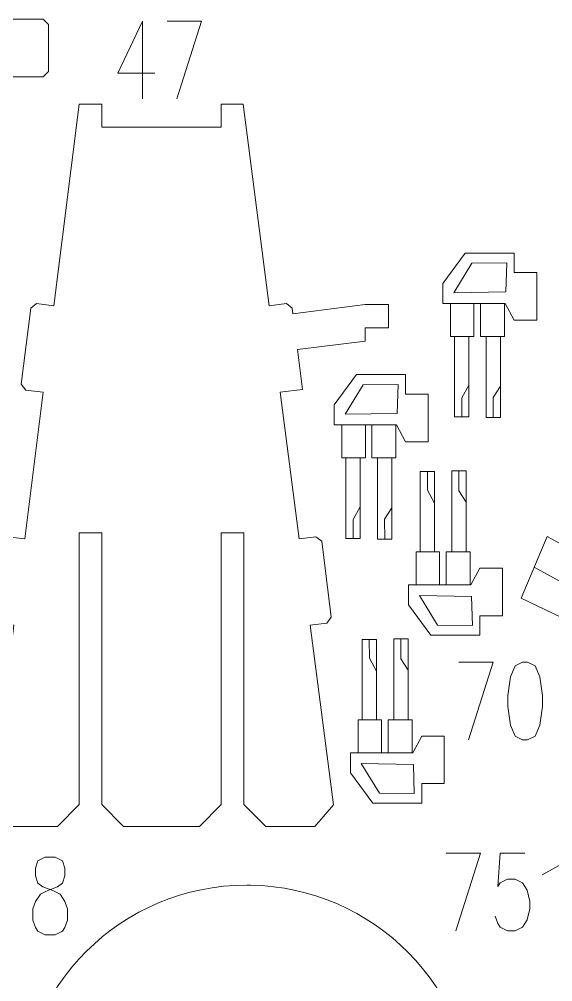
# Model space of a CAD drawing. Header units: inches. Extents: x -6.9 to 6.9, y -5.3 to 5.3.
# Drawn here: x -2.12 to 0.95, y -0.31 to 5.21 of the extents above; entities that cross this region are included whole.
import ezdxf

# ---------------------------------------------------------------- set-up
doc = ezdxf.new("R2010")
doc.units = ezdxf.units.IN
doc.header["$MEASUREMENT"] = 0
doc.layers.add('Layer 1', color=7, linetype='Continuous')

msp = doc.modelspace()

# ---------------------------------------------------------------- linework, layer by layer
at = {"layer": 'Layer 1', "lineweight": 9}
for points, knots in [([(-2.6849, 5.2118), (-2.6849, 5.2118), (-1.98, 5.2118), (-1.98, 5.2118), (-1.98, 5.2118), (-1.98, 5.2118), (-1.95, 5.1818), (-1.95, 5.1818), (-1.95, 5.1818), (-1.95, 5.1818), (-1.95, 4.9118), (-1.95, 4.9118), (-1.95, 4.9118), (-1.95, 4.9118), (-1.98, 4.8818), (-1.98, 4.8818), (-1.98, 4.8818), (-1.98, 4.8818), (-2.215, 4.8818), (-2.215, 4.8818), (-2.215, 4.8818), (-2.215, 4.8818), (-2.215, 4.5392), (-2.215, 4.5392), (-2.215, 4.5392), (-2.215, 4.5392), (-2.34, 4.5392), (-2.34, 4.5392), (-2.34, 4.5392), (-2.34, 4.5392), (-2.4702, 3.6373), (-2.4702, 3.6373), (-2.4702, 3.6373), (-2.4702, 3.6373), (-2.3764, 3.624), (-2.3764, 3.624), (-2.3764, 3.624), (-2.3764, 3.624), (-2.3509, 3.5901), (-2.3509, 3.5901), (-2.3509, 3.5901), (-2.3509, 3.5901), (-2.4126, 3.1544), (-2.4126, 3.1544), (-2.4126, 3.1544), (-2.4126, 3.1544), (-2.4465, 3.1289), (-2.4465, 3.1289), (-2.4465, 3.1289), (-2.4465, 3.1289), (-2.5417, 3.1424), (-2.5417, 3.1424), (-2.5417, 3.1424), (-2.5417, 3.1424), (-2.6641, 2.2948), (-2.6641, 2.2948), (-2.6641, 2.2948), (-2.6641, 2.2948), (-2.5666, 2.281), (-2.5666, 2.281), (-2.5666, 2.281), (-2.5666, 2.281), (-2.5411, 2.2471), (-2.5411, 2.2471), (-2.5411, 2.2471), (-2.5411, 2.2471), (-2.6028, 1.8114), (-2.6028, 1.8114), (-2.6028, 1.8114), (-2.6028, 1.8114), (-2.6367, 1.7859), (-2.6367, 1.7859), (-2.6367, 1.7859), (-2.6367, 1.7859), (-2.7356, 1.7999), (-2.7356, 1.7999), (-2.7356, 1.7999), (-2.7356, 1.7999), (-2.9103, 0.5898), (-2.9103, 0.5898), (-2.9103, 0.5898), (-2.9103, 0.5898), (-3.0403, 0.5898), (-3.0403, 0.5898), (-3.0403, 0.5898), (-3.0403, 0.5898), (-3.0403, 0.7196), (-3.0403, 0.7196), (-3.0403, 0.7196), (-3.0403, 0.7196), (-3.2508, 0.7196), (-3.2508, 0.7196)], [0, 0, 0, 0, 0.041667, 0.041667, 0.041667, 0.041667, 0.083333, 0.083333, 0.083333, 0.083333, 0.125, 0.125, 0.125, 0.125, 0.166667, 0.166667, 0.166667, 0.166667, 0.208333, 0.208333, 0.208333, 0.208333, 0.25, 0.25, 0.25, 0.25, 0.291667, 0.291667, 0.291667, 0.291667, 0.333333, 0.333333, 0.333333, 0.333333, 0.375, 0.375, 0.375, 0.375, 0.416667, 0.416667, 0.416667, 0.416667, 0.458333, 0.458333, 0.458333, 0.458333, 0.5, 0.5, 0.5, 0.5, 0.541667, 0.541667, 0.541667, 0.541667, 0.583333, 0.583333, 0.583333, 0.583333, 0.625, 0.625, 0.625, 0.625, 0.666667, 0.666667, 0.666667, 0.666667, 0.708333, 0.708333, 0.708333, 0.708333, 0.75, 0.75, 0.75, 0.75, 0.791667, 0.791667, 0.791667, 0.791667, 0.833333, 0.833333, 0.833333, 0.833333, 0.875, 0.875, 0.875, 0.875, 0.916667, 0.916667, 0.916667, 0.916667, 1, 1, 1, 1]), ([(-1.4336, 4.5926), (-1.4336, 4.5926), (-1.644, 4.5926), (-1.644, 4.5926), (-1.644, 4.5926), (-1.644, 4.6366), (-1.6437, 4.6804), (-1.6437, 4.7241), (-1.6437, 4.7241), (-1.6437, 4.7241), (-1.774, 4.7241), (-1.774, 4.7241), (-1.774, 4.7241), (-1.774, 4.7241), (-1.9189, 3.5669), (-1.9189, 3.5669), (-1.9189, 3.5669), (-1.9189, 3.5669), (-2.018, 3.5793), (-2.018, 3.5793), (-2.018, 3.5793), (-2.018, 3.5793), (-2.0515, 3.5532), (-2.0515, 3.5532), (-2.0515, 3.5532), (-2.0515, 3.5532), (-2.1062, 3.1166), (-2.1062, 3.1166), (-2.1062, 3.1166), (-2.1062, 3.1166), (-2.0802, 3.0831), (-2.0802, 3.0831), (-2.0802, 3.0831), (-2.0802, 3.0831), (-1.981, 3.0707), (-1.981, 3.0707), (-1.981, 3.0707), (-1.981, 3.0707), (-2.0865, 2.2281), (-2.0865, 2.2281), (-2.0865, 2.2281), (-2.0865, 2.2281), (-2.1857, 2.2405), (-2.1857, 2.2405), (-2.1857, 2.2405), (-2.1857, 2.2405), (-2.3558, 2.1083), (-2.3558, 2.1083), (-2.3558, 2.1083), (-2.3558, 2.1083), (-2.3933, 2.0442), (-2.3933, 2.0442), (-2.3933, 2.0442), (-2.3933, 2.0442), (-2.4288, 1.8074), (-2.4288, 1.8074), (-2.4288, 1.8074), (-2.4288, 1.8074), (-2.3951, 1.7628), (-2.3951, 1.7628), (-2.3951, 1.7628), (-2.3951, 1.7628), (-2.2479, 1.7444), (-2.2479, 1.7444), (-2.2479, 1.7444), (-2.2479, 1.7444), (-2.1486, 1.732), (-2.1486, 1.732), (-2.1486, 1.732), (-2.1486, 1.732), (-2.2777, 0.7012), (-2.2777, 0.7012), (-2.2777, 0.7012), (-2.2777, 0.7012), (-2.1702, 0.5774), (-2.1702, 0.5774), (-2.1702, 0.5774), (-2.1702, 0.5774), (-2.0457, 0.5774), (-2.0457, 0.5774)], [0, 0, 0, 0, 0.047619, 0.047619, 0.047619, 0.047619, 0.095238, 0.095238, 0.095238, 0.095238, 0.142857, 0.142857, 0.142857, 0.142857, 0.190476, 0.190476, 0.190476, 0.190476, 0.238095, 0.238095, 0.238095, 0.238095, 0.285714, 0.285714, 0.285714, 0.285714, 0.333333, 0.333333, 0.333333, 0.333333, 0.380952, 0.380952, 0.380952, 0.380952, 0.428571, 0.428571, 0.428571, 0.428571, 0.47619, 0.47619, 0.47619, 0.47619, 0.52381, 0.52381, 0.52381, 0.52381, 0.571429, 0.571429, 0.571429, 0.571429, 0.619048, 0.619048, 0.619048, 0.619048, 0.666667, 0.666667, 0.666667, 0.666667, 0.714286, 0.714286, 0.714286, 0.714286, 0.761905, 0.761905, 0.761905, 0.761905, 0.809524, 0.809524, 0.809524, 0.809524, 0.857143, 0.857143, 0.857143, 0.857143, 0.904762, 0.904762, 0.904762, 0.904762, 1, 1, 1, 1]), ([(-0.5495, 0.5774), (-0.5495, 0.5774), (-0.4197, 0.5774), (-0.4197, 0.5774), (-0.4197, 0.5774), (-0.4197, 0.5774), (-0.3126, 0.7012), (-0.3126, 0.7012), (-0.3126, 0.7012), (-0.3126, 0.7012), (-0.4454, 1.7325), (-0.4454, 1.7325), (-0.4454, 1.7325), (-0.4454, 1.7325), (-0.3505, 1.7444), (-0.3505, 1.7444), (-0.3505, 1.7444), (-0.3505, 1.7444), (-0.3244, 1.7779), (-0.3244, 1.7779), (-0.3244, 1.7779), (-0.3244, 1.7779), (-0.3791, 2.2145), (-0.3791, 2.2145), (-0.3791, 2.2145), (-0.3791, 2.2145), (-0.4126, 2.2405), (-0.4126, 2.2405), (-0.4126, 2.2405), (-0.4126, 2.2405), (-0.5092, 2.2284), (-0.5092, 2.2284), (-0.5092, 2.2284), (-0.5092, 2.2284), (-0.6176, 3.0707), (-0.6176, 3.0707), (-0.6176, 3.0707), (-0.6176, 3.0707), (-0.4905, 3.0866), (-0.4905, 3.0866), (-0.4905, 3.0866), (-0.4905, 3.0866), (-0.5191, 3.3154), (-0.5191, 3.3154), (-0.5191, 3.3154), (-0.5191, 3.3154), (-0.1289, 3.3643), (-0.1289, 3.3643), (-0.1289, 3.3643), (-0.1289, 3.3643), (-0.1289, 3.4397), (-0.1289, 3.4397), (-0.1289, 3.4397), (-0.1289, 3.4397), (0.004, 3.4397), (0.004, 3.4397), (0.004, 3.4397), (0.004, 3.4397), (0.004, 3.5731), (0.004, 3.5731), (0.004, 3.5731), (0.004, 3.5731), (-0.1289, 3.5731), (-0.1289, 3.5731), (-0.1289, 3.5731), (-0.1289, 3.5731), (-0.5449, 3.521), (-0.5449, 3.521), (-0.5449, 3.521), (-0.5449, 3.521), (-0.5489, 3.553), (-0.5489, 3.553), (-0.5489, 3.553), (-0.5489, 3.553), (-0.5824, 3.579), (-0.5824, 3.579), (-0.5824, 3.579), (-0.5824, 3.579), (-0.6815, 3.5666), (-0.6815, 3.5666), (-0.6815, 3.5666), (-0.6815, 3.5666), (-0.8305, 4.7241), (-0.8305, 4.7241), (-0.8305, 4.7241), (-0.8305, 4.7241), (-0.9565, 4.7241), (-0.9565, 4.7241), (-0.9565, 4.7241), (-0.9565, 4.7241), (-0.9565, 4.5926), (-0.9565, 4.5926), (-0.9565, 4.5926), (-0.9565, 4.5926), (-1.167, 4.5926), (-1.167, 4.5926)], [0, 0, 0, 0, 0.04, 0.04, 0.04, 0.04, 0.08, 0.08, 0.08, 0.08, 0.12, 0.12, 0.12, 0.12, 0.16, 0.16, 0.16, 0.16, 0.2, 0.2, 0.2, 0.2, 0.24, 0.24, 0.24, 0.24, 0.28, 0.28, 0.28, 0.28, 0.32, 0.32, 0.32, 0.32, 0.36, 0.36, 0.36, 0.36, 0.4, 0.4, 0.4, 0.4, 0.44, 0.44, 0.44, 0.44, 0.48, 0.48, 0.48, 0.48, 0.52, 0.52, 0.52, 0.52, 0.56, 0.56, 0.56, 0.56, 0.6, 0.6, 0.6, 0.6, 0.64, 0.64, 0.64, 0.64, 0.68, 0.68, 0.68, 0.68, 0.72, 0.72, 0.72, 0.72, 0.76, 0.76, 0.76, 0.76, 0.8, 0.8, 0.8, 0.8, 0.84, 0.84, 0.84, 0.84, 0.88, 0.88, 0.88, 0.88, 0.92, 0.92, 0.92, 0.92, 1, 1, 1, 1]), ([(0.775, 3.757), (0.775, 3.757), (0.7262, 3.757), (0.7262, 3.757), (0.7262, 3.757), (0.7262, 3.757), (0.7262, 3.8694), (0.7262, 3.8694), (0.7262, 3.8694), (0.7262, 3.8694), (0.4455, 3.8694), (0.4455, 3.8694), (0.4455, 3.8694), (0.4455, 3.8694), (0.3163, 3.6952), (0.3163, 3.6952), (0.3163, 3.6952), (0.3163, 3.6952), (0.3163, 3.5805), (0.3163, 3.5805), (0.3163, 3.5805), (0.3163, 3.5805), (0.3604, 3.5805), (0.3604, 3.5805), (0.3604, 3.5805), (0.3604, 3.5805), (0.3604, 3.3909), (0.3604, 3.3909), (0.3604, 3.3909), (0.3604, 3.3909), (0.3832, 3.3909), (0.3832, 3.3909), (0.3832, 3.3909), (0.3832, 3.3909), (0.3832, 2.9284), (0.3832, 2.9284), (0.3832, 2.9284), (0.3832, 2.9284), (0.4669, 2.9284), (0.4669, 2.9284), (0.4669, 2.9284), (0.4669, 2.9284), (0.4669, 3.3909), (0.4669, 3.3909), (0.4669, 3.3909), (0.4669, 3.3909), (0.4957, 3.3909), (0.4957, 3.3909), (0.4957, 3.3909), (0.4957, 3.3909), (0.4957, 3.5805), (0.4957, 3.5805), (0.4957, 3.5805), (0.4957, 3.5805), (0.5339, 3.5805), (0.5339, 3.5805), (0.5339, 3.5805), (0.5339, 3.5805), (0.5339, 3.3909), (0.5339, 3.3909), (0.5339, 3.3909), (0.5339, 3.3909), (0.5658, 3.3909), (0.5658, 3.3909), (0.5658, 3.3909), (0.5658, 3.3909), (0.5658, 2.9253), (0.5658, 2.9253), (0.5658, 2.9253), (0.5658, 2.9253), (0.6479, 2.9253), (0.6479, 2.9253), (0.6479, 2.9253), (0.6479, 2.9253), (0.6479, 3.3909), (0.6479, 3.3909), (0.6479, 3.3909), (0.6479, 3.3909), (0.6708, 3.3909), (0.6708, 3.3909), (0.6708, 3.3909), (0.6708, 3.3909), (0.6708, 3.5805), (0.6708, 3.5805), (0.6708, 3.5805), (0.6708, 3.5805), (0.6749, 3.5805), (0.6749, 3.5805), (0.6749, 3.5805), (0.6749, 3.5805), (0.7262, 3.4839), (0.7262, 3.4839), (0.7262, 3.4839), (0.7262, 3.4839), (0.7457, 3.4839), (0.7457, 3.4839)], [0, 0, 0, 0, 0.04, 0.04, 0.04, 0.04, 0.08, 0.08, 0.08, 0.08, 0.12, 0.12, 0.12, 0.12, 0.16, 0.16, 0.16, 0.16, 0.2, 0.2, 0.2, 0.2, 0.24, 0.24, 0.24, 0.24, 0.28, 0.28, 0.28, 0.28, 0.32, 0.32, 0.32, 0.32, 0.36, 0.36, 0.36, 0.36, 0.4, 0.4, 0.4, 0.4, 0.44, 0.44, 0.44, 0.44, 0.48, 0.48, 0.48, 0.48, 0.52, 0.52, 0.52, 0.52, 0.56, 0.56, 0.56, 0.56, 0.6, 0.6, 0.6, 0.6, 0.64, 0.64, 0.64, 0.64, 0.68, 0.68, 0.68, 0.68, 0.72, 0.72, 0.72, 0.72, 0.76, 0.76, 0.76, 0.76, 0.8, 0.8, 0.8, 0.8, 0.84, 0.84, 0.84, 0.84, 0.88, 0.88, 0.88, 0.88, 0.92, 0.92, 0.92, 0.92, 1, 1, 1, 1]), ([(0.7678, 3.4839), (0.7678, 3.4839), (0.8562, 3.4839), (0.8562, 3.4839), (0.8562, 3.4839), (0.8562, 3.4839), (0.8562, 3.757), (0.8562, 3.757), (0.8562, 3.757), (0.8562, 3.757), (0.7971, 3.757), (0.7971, 3.757)], [0, 0, 0, 0, 0.25, 0.25, 0.25, 0.25, 0.5, 0.5, 0.5, 0.5, 1, 1, 1, 1]), ([(0.1506, 3.0591), (0.1506, 3.0591), (0.1018, 3.0591), (0.1018, 3.0591), (0.1018, 3.0591), (0.1018, 3.0591), (0.1018, 3.1715), (0.1018, 3.1715), (0.1018, 3.1715), (0.1018, 3.1715), (-0.1789, 3.1715), (-0.1789, 3.1715), (-0.1789, 3.1715), (-0.1789, 3.1715), (-0.3081, 2.9973), (-0.3081, 2.9973), (-0.3081, 2.9973), (-0.3081, 2.9973), (-0.3081, 2.8826), (-0.3081, 2.8826), (-0.3081, 2.8826), (-0.3081, 2.8826), (-0.264, 2.8826), (-0.264, 2.8826), (-0.264, 2.8826), (-0.264, 2.8826), (-0.264, 2.693), (-0.264, 2.693), (-0.264, 2.693), (-0.264, 2.693), (-0.2412, 2.693), (-0.2412, 2.693), (-0.2412, 2.693), (-0.2412, 2.693), (-0.2412, 2.2304), (-0.2412, 2.2304), (-0.2412, 2.2304), (-0.2412, 2.2304), (-0.1575, 2.2304), (-0.1575, 2.2304), (-0.1575, 2.2304), (-0.1575, 2.2304), (-0.1575, 2.693), (-0.1575, 2.693), (-0.1575, 2.693), (-0.1575, 2.693), (-0.1287, 2.693), (-0.1287, 2.693), (-0.1287, 2.693), (-0.1287, 2.693), (-0.1287, 2.8826), (-0.1287, 2.8826), (-0.1287, 2.8826), (-0.1287, 2.8826), (-0.0905, 2.8826), (-0.0905, 2.8826), (-0.0905, 2.8826), (-0.0905, 2.8826), (-0.0905, 2.693), (-0.0905, 2.693), (-0.0905, 2.693), (-0.0905, 2.693), (-0.0586, 2.693), (-0.0586, 2.693), (-0.0586, 2.693), (-0.0586, 2.693), (-0.0586, 2.2274), (-0.0586, 2.2274), (-0.0586, 2.2274), (-0.0586, 2.2274), (0.0235, 2.2274), (0.0235, 2.2274), (0.0235, 2.2274), (0.0235, 2.2274), (0.0235, 2.693), (0.0235, 2.693), (0.0235, 2.693), (0.0235, 2.693), (0.0464, 2.693), (0.0464, 2.693), (0.0464, 2.693), (0.0464, 2.693), (0.0464, 2.8826), (0.0464, 2.8826), (0.0464, 2.8826), (0.0464, 2.8826), (0.0505, 2.8826), (0.0505, 2.8826), (0.0505, 2.8826), (0.0505, 2.8826), (0.1018, 2.7859), (0.1018, 2.7859), (0.1018, 2.7859), (0.1018, 2.7859), (0.1213, 2.7859), (0.1213, 2.7859)], [0, 0, 0, 0, 0.04, 0.04, 0.04, 0.04, 0.08, 0.08, 0.08, 0.08, 0.12, 0.12, 0.12, 0.12, 0.16, 0.16, 0.16, 0.16, 0.2, 0.2, 0.2, 0.2, 0.24, 0.24, 0.24, 0.24, 0.28, 0.28, 0.28, 0.28, 0.32, 0.32, 0.32, 0.32, 0.36, 0.36, 0.36, 0.36, 0.4, 0.4, 0.4, 0.4, 0.44, 0.44, 0.44, 0.44, 0.48, 0.48, 0.48, 0.48, 0.52, 0.52, 0.52, 0.52, 0.56, 0.56, 0.56, 0.56, 0.6, 0.6, 0.6, 0.6, 0.64, 0.64, 0.64, 0.64, 0.68, 0.68, 0.68, 0.68, 0.72, 0.72, 0.72, 0.72, 0.76, 0.76, 0.76, 0.76, 0.8, 0.8, 0.8, 0.8, 0.84, 0.84, 0.84, 0.84, 0.88, 0.88, 0.88, 0.88, 0.92, 0.92, 0.92, 0.92, 1, 1, 1, 1]), ([(0.1434, 2.7859), (0.1434, 2.7859), (0.2318, 2.7859), (0.2318, 2.7859), (0.2318, 2.7859), (0.2318, 2.7859), (0.2318, 3.0591), (0.2318, 3.0591), (0.2318, 3.0591), (0.2318, 3.0591), (0.1727, 3.0591), (0.1727, 3.0591)], [0, 0, 0, 0, 0.25, 0.25, 0.25, 0.25, 0.5, 0.5, 0.5, 0.5, 1, 1, 1, 1]), ([(0.5777, 1.7873), (0.5777, 1.7873), (0.5289, 1.7873), (0.5289, 1.7873), (0.5289, 1.7873), (0.5289, 1.7873), (0.5289, 1.6749), (0.5289, 1.6749), (0.5289, 1.6749), (0.5289, 1.6749), (0.2482, 1.6749), (0.2482, 1.6749), (0.2482, 1.6749), (0.2482, 1.6749), (0.1191, 1.8491), (0.1191, 1.8491), (0.1191, 1.8491), (0.1191, 1.8491), (0.1191, 1.9638), (0.1191, 1.9638), (0.1191, 1.9638), (0.1191, 1.9638), (0.1632, 1.9638), (0.1632, 1.9638), (0.1632, 1.9638), (0.1632, 1.9638), (0.1632, 2.1534), (0.1632, 2.1534), (0.1632, 2.1534), (0.1632, 2.1534), (0.186, 2.1534), (0.186, 2.1534), (0.186, 2.1534), (0.186, 2.1534), (0.186, 2.6159), (0.186, 2.6159), (0.186, 2.6159), (0.186, 2.6159), (0.2696, 2.6159), (0.2696, 2.6159), (0.2696, 2.6159), (0.2696, 2.6159), (0.2696, 2.1534), (0.2696, 2.1534), (0.2696, 2.1534), (0.2696, 2.1534), (0.2984, 2.1534), (0.2984, 2.1534), (0.2984, 2.1534), (0.2984, 2.1534), (0.2984, 1.9638), (0.2984, 1.9638), (0.2984, 1.9638), (0.2984, 1.9638), (0.3366, 1.9638), (0.3366, 1.9638), (0.3366, 1.9638), (0.3366, 1.9638), (0.3366, 2.1534), (0.3366, 2.1534), (0.3366, 2.1534), (0.3366, 2.1534), (0.3686, 2.1534), (0.3686, 2.1534), (0.3686, 2.1534), (0.3686, 2.1534), (0.3686, 2.619), (0.3686, 2.619), (0.3686, 2.619), (0.3686, 2.619), (0.4507, 2.619), (0.4507, 2.619), (0.4507, 2.619), (0.4507, 2.619), (0.4507, 2.1534), (0.4507, 2.1534), (0.4507, 2.1534), (0.4507, 2.1534), (0.4735, 2.1534), (0.4735, 2.1534), (0.4735, 2.1534), (0.4735, 2.1534), (0.4735, 1.9638), (0.4735, 1.9638), (0.4735, 1.9638), (0.4735, 1.9638), (0.4777, 1.9638), (0.4777, 1.9638), (0.4777, 1.9638), (0.4777, 1.9638), (0.5289, 2.0605), (0.5289, 2.0605), (0.5289, 2.0605), (0.5289, 2.0605), (0.5484, 2.0605), (0.5484, 2.0605)], [0, 0, 0, 0, 0.04, 0.04, 0.04, 0.04, 0.08, 0.08, 0.08, 0.08, 0.12, 0.12, 0.12, 0.12, 0.16, 0.16, 0.16, 0.16, 0.2, 0.2, 0.2, 0.2, 0.24, 0.24, 0.24, 0.24, 0.28, 0.28, 0.28, 0.28, 0.32, 0.32, 0.32, 0.32, 0.36, 0.36, 0.36, 0.36, 0.4, 0.4, 0.4, 0.4, 0.44, 0.44, 0.44, 0.44, 0.48, 0.48, 0.48, 0.48, 0.52, 0.52, 0.52, 0.52, 0.56, 0.56, 0.56, 0.56, 0.6, 0.6, 0.6, 0.6, 0.64, 0.64, 0.64, 0.64, 0.68, 0.68, 0.68, 0.68, 0.72, 0.72, 0.72, 0.72, 0.76, 0.76, 0.76, 0.76, 0.8, 0.8, 0.8, 0.8, 0.84, 0.84, 0.84, 0.84, 0.88, 0.88, 0.88, 0.88, 0.92, 0.92, 0.92, 0.92, 1, 1, 1, 1]), ([(-2.0236, 0.5774), (-2.0236, 0.5774), (-1.899, 0.5774), (-1.899, 0.5774), (-1.899, 0.5774), (-1.899, 0.5774), (-1.774, 0.7024), (-1.774, 0.7024), (-1.774, 0.7024), (-1.774, 0.7024), (-1.774, 2.2626), (-1.774, 2.2626), (-1.774, 2.2626), (-1.774, 2.2626), (-1.644, 2.2626), (-1.644, 2.2626), (-1.644, 2.2626), (-1.644, 2.2626), (-1.644, 0.7024), (-1.644, 0.7024), (-1.644, 0.7024), (-1.644, 0.7024), (-1.519, 0.5774), (-1.519, 0.5774), (-1.519, 0.5774), (-1.519, 0.5774), (-1.4336, 0.5774), (-1.4336, 0.5774)], [0, 0, 0, 0, 0.125, 0.125, 0.125, 0.125, 0.25, 0.25, 0.25, 0.25, 0.375, 0.375, 0.375, 0.375, 0.5, 0.5, 0.5, 0.5, 0.625, 0.625, 0.625, 0.625, 0.75, 0.75, 0.75, 0.75, 1, 1, 1, 1]), ([(-1.167, 0.5774), (-1.167, 0.5774), (-1.0815, 0.5774), (-1.0815, 0.5774), (-1.0815, 0.5774), (-1.0815, 0.5774), (-0.9565, 0.7024), (-0.9565, 0.7024), (-0.9565, 0.7024), (-0.9565, 0.7024), (-0.9565, 2.2626), (-0.9565, 2.2626), (-0.9565, 2.2626), (-0.9565, 2.2626), (-0.8265, 2.2626), (-0.8265, 2.2626), (-0.8265, 2.2626), (-0.8265, 2.2626), (-0.8265, 0.7024), (-0.8265, 0.7024), (-0.8265, 0.7024), (-0.8265, 0.7024), (-0.7015, 0.5774), (-0.7015, 0.5774), (-0.7015, 0.5774), (-0.7015, 0.5774), (-0.5717, 0.5774), (-0.5717, 0.5774)], [0, 0, 0, 0, 0.125, 0.125, 0.125, 0.125, 0.25, 0.25, 0.25, 0.25, 0.375, 0.375, 0.375, 0.375, 0.5, 0.5, 0.5, 0.5, 0.625, 0.625, 0.625, 0.625, 0.75, 0.75, 0.75, 0.75, 1, 1, 1, 1]), ([(1.3946, 2.0537), (1.3946, 2.0537), (1.3633, 1.9967), (1.3633, 1.9967), (1.3633, 1.9967), (1.3633, 1.9967), (0.9172, 2.2416), (0.9172, 2.2416), (0.9172, 2.2416), (0.9172, 2.2416), (0.767, 1.8884), (0.767, 1.8884), (0.767, 1.8884), (0.767, 1.8884), (1.5513, 1.5121), (1.5513, 1.5121)], [0, 0, 0, 0, 0.2, 0.2, 0.2, 0.2, 0.4, 0.4, 0.4, 0.4, 0.6, 0.6, 0.6, 0.6, 1, 1, 1, 1]), ([(0.5706, 2.0605), (0.5706, 2.0605), (0.6589, 2.0605), (0.6589, 2.0605), (0.6589, 2.0605), (0.6589, 2.0605), (0.6589, 1.7873), (0.6589, 1.7873), (0.6589, 1.7873), (0.6589, 1.7873), (0.5999, 1.7873), (0.5999, 1.7873)], [0, 0, 0, 0, 0.25, 0.25, 0.25, 0.25, 0.5, 0.5, 0.5, 0.5, 1, 1, 1, 1]), ([(0.2441, 0.8229), (0.2441, 0.8229), (0.1953, 0.8229), (0.1953, 0.8229), (0.1953, 0.8229), (0.1953, 0.8229), (0.1953, 0.7105), (0.1953, 0.7105), (0.1953, 0.7105), (0.1953, 0.7105), (-0.0854, 0.7105), (-0.0854, 0.7105), (-0.0854, 0.7105), (-0.0854, 0.7105), (-0.2146, 0.8847), (-0.2146, 0.8847), (-0.2146, 0.8847), (-0.2146, 0.8847), (-0.2146, 0.9994), (-0.2146, 0.9994), (-0.2146, 0.9994), (-0.2146, 0.9994), (-0.1704, 0.9994), (-0.1704, 0.9994), (-0.1704, 0.9994), (-0.1704, 0.9994), (-0.1704, 1.189), (-0.1704, 1.189), (-0.1704, 1.189), (-0.1704, 1.189), (-0.1476, 1.189), (-0.1476, 1.189), (-0.1476, 1.189), (-0.1476, 1.189), (-0.1476, 1.6515), (-0.1476, 1.6515), (-0.1476, 1.6515), (-0.1476, 1.6515), (-0.064, 1.6515), (-0.064, 1.6515), (-0.064, 1.6515), (-0.064, 1.6515), (-0.064, 1.189), (-0.064, 1.189), (-0.064, 1.189), (-0.064, 1.189), (-0.0352, 1.189), (-0.0352, 1.189), (-0.0352, 1.189), (-0.0352, 1.189), (-0.0352, 0.9994), (-0.0352, 0.9994), (-0.0352, 0.9994), (-0.0352, 0.9994), (0.003, 0.9994), (0.003, 0.9994), (0.003, 0.9994), (0.003, 0.9994), (0.003, 1.189), (0.003, 1.189), (0.003, 1.189), (0.003, 1.189), (0.0349, 1.189), (0.0349, 1.189), (0.0349, 1.189), (0.0349, 1.189), (0.0349, 1.6546), (0.0349, 1.6546), (0.0349, 1.6546), (0.0349, 1.6546), (0.1171, 1.6546), (0.1171, 1.6546), (0.1171, 1.6546), (0.1171, 1.6546), (0.1171, 1.189), (0.1171, 1.189), (0.1171, 1.189), (0.1171, 1.189), (0.1399, 1.189), (0.1399, 1.189), (0.1399, 1.189), (0.1399, 1.189), (0.1399, 0.9994), (0.1399, 0.9994), (0.1399, 0.9994), (0.1399, 0.9994), (0.1441, 0.9994), (0.1441, 0.9994), (0.1441, 0.9994), (0.1441, 0.9994), (0.1953, 1.096), (0.1953, 1.096), (0.1953, 1.096), (0.1953, 1.096), (0.2148, 1.096), (0.2148, 1.096)], [0, 0, 0, 0, 0.04, 0.04, 0.04, 0.04, 0.08, 0.08, 0.08, 0.08, 0.12, 0.12, 0.12, 0.12, 0.16, 0.16, 0.16, 0.16, 0.2, 0.2, 0.2, 0.2, 0.24, 0.24, 0.24, 0.24, 0.28, 0.28, 0.28, 0.28, 0.32, 0.32, 0.32, 0.32, 0.36, 0.36, 0.36, 0.36, 0.4, 0.4, 0.4, 0.4, 0.44, 0.44, 0.44, 0.44, 0.48, 0.48, 0.48, 0.48, 0.52, 0.52, 0.52, 0.52, 0.56, 0.56, 0.56, 0.56, 0.6, 0.6, 0.6, 0.6, 0.64, 0.64, 0.64, 0.64, 0.68, 0.68, 0.68, 0.68, 0.72, 0.72, 0.72, 0.72, 0.76, 0.76, 0.76, 0.76, 0.8, 0.8, 0.8, 0.8, 0.84, 0.84, 0.84, 0.84, 0.88, 0.88, 0.88, 0.88, 0.92, 0.92, 0.92, 0.92, 1, 1, 1, 1]), ([(0.237, 1.096), (0.237, 1.096), (0.3253, 1.096), (0.3253, 1.096), (0.3253, 1.096), (0.3253, 1.096), (0.3253, 0.8229), (0.3253, 0.8229), (0.3253, 0.8229), (0.3253, 0.8229), (0.2663, 0.8229), (0.2663, 0.8229)], [0, 0, 0, 0, 0.25, 0.25, 0.25, 0.25, 0.5, 0.5, 0.5, 0.5, 1, 1, 1, 1])]:
    msp.add_open_spline(points, degree=3, knots=knots, dxfattribs=at)
at = {"layer": 'Layer 1', "color": 1, "lineweight": 9}
for points, knots in [([(-1.4091, 5.2004), (-1.4091, 5.2004), (-1.5507, 4.9028), (-1.5507, 4.9028), (-1.5507, 4.9028), (-1.5507, 4.9028), (-1.3386, 4.9028), (-1.3386, 4.9028)], [0, 0, 0, 0, 0.333333, 0.333333, 0.333333, 0.333333, 1, 1, 1, 1]), ([(-1.2678, 5.2004), (-1.2678, 5.2004), (-1.0697, 5.2004), (-1.0697, 5.2004), (-1.0697, 5.2004), (-1.0697, 5.2004), (-1.2114, 4.7543), (-1.2114, 4.7543)], [0, 0, 0, 0, 0.333333, 0.333333, 0.333333, 0.333333, 1, 1, 1, 1]), ([(0.4079, 1.5208), (0.4079, 1.5208), (0.606, 1.5208), (0.606, 1.5208), (0.606, 1.5208), (0.606, 1.5208), (0.4647, 1.0747), (0.4647, 1.0747)], [0, 0, 0, 0, 0.333333, 0.333333, 0.333333, 0.333333, 1, 1, 1, 1]), ([(0.7756, 1.5208), (0.7756, 1.5208), (0.7332, 1.4991), (0.7332, 1.4991), (0.7332, 1.4991), (0.7332, 1.4991), (0.7048, 1.4354), (0.7048, 1.4354), (0.7048, 1.4354), (0.7048, 1.4354), (0.6908, 1.3296), (0.6908, 1.3296), (0.6908, 1.3296), (0.6908, 1.3296), (0.6908, 1.2659), (0.6908, 1.2659), (0.6908, 1.2659), (0.6908, 1.2659), (0.7048, 1.1595), (0.7048, 1.1595), (0.7048, 1.1595), (0.7048, 1.1595), (0.7332, 1.0957), (0.7332, 1.0957), (0.7332, 1.0957), (0.7332, 1.0957), (0.7756, 1.0747), (0.7756, 1.0747), (0.7756, 1.0747), (0.7756, 1.0747), (0.804, 1.0747), (0.804, 1.0747), (0.804, 1.0747), (0.804, 1.0747), (0.8465, 1.0957), (0.8465, 1.0957), (0.8465, 1.0957), (0.8465, 1.0957), (0.8744, 1.1595), (0.8744, 1.1595), (0.8744, 1.1595), (0.8744, 1.1595), (0.8889, 1.2659), (0.8889, 1.2659), (0.8889, 1.2659), (0.8889, 1.2659), (0.8889, 1.3296), (0.8889, 1.3296), (0.8889, 1.3296), (0.8889, 1.3296), (0.8744, 1.4354), (0.8744, 1.4354), (0.8744, 1.4354), (0.8744, 1.4354), (0.8465, 1.4991), (0.8465, 1.4991), (0.8465, 1.4991), (0.8465, 1.4991), (0.804, 1.5208), (0.804, 1.5208), (0.804, 1.5208), (0.804, 1.5208), (0.7756, 1.5208), (0.7756, 1.5208)], [0, 0, 0, 0, 0.058824, 0.058824, 0.058824, 0.058824, 0.117647, 0.117647, 0.117647, 0.117647, 0.176471, 0.176471, 0.176471, 0.176471, 0.235294, 0.235294, 0.235294, 0.235294, 0.294118, 0.294118, 0.294118, 0.294118, 0.352941, 0.352941, 0.352941, 0.352941, 0.411765, 0.411765, 0.411765, 0.411765, 0.470588, 0.470588, 0.470588, 0.470588, 0.529412, 0.529412, 0.529412, 0.529412, 0.588235, 0.588235, 0.588235, 0.588235, 0.647059, 0.647059, 0.647059, 0.647059, 0.705882, 0.705882, 0.705882, 0.705882, 0.764706, 0.764706, 0.764706, 0.764706, 0.823529, 0.823529, 0.823529, 0.823529, 0.882353, 0.882353, 0.882353, 0.882353, 1, 1, 1, 1]), ([(-1.9681, 0.4008), (-1.9681, 0.4008), (-2.0105, 0.3798), (-2.0105, 0.3798), (-2.0105, 0.3798), (-2.0105, 0.3798), (-2.0249, 0.3371), (-2.0249, 0.3371), (-2.0249, 0.3371), (-2.0249, 0.3371), (-2.0249, 0.2944), (-2.0249, 0.2944), (-2.0249, 0.2944), (-2.0249, 0.2944), (-2.0105, 0.2524), (-2.0105, 0.2524), (-2.0105, 0.2524), (-2.0105, 0.2524), (-1.9825, 0.2307), (-1.9825, 0.2307), (-1.9825, 0.2307), (-1.9825, 0.2307), (-1.9256, 0.2097), (-1.9256, 0.2097), (-1.9256, 0.2097), (-1.9256, 0.2097), (-1.8832, 0.1886), (-1.8832, 0.1886), (-1.8832, 0.1886), (-1.8832, 0.1886), (-1.8552, 0.1459), (-1.8552, 0.1459), (-1.8552, 0.1459), (-1.8552, 0.1459), (-1.8408, 0.1032), (-1.8408, 0.1032), (-1.8408, 0.1032), (-1.8408, 0.1032), (-1.8408, 0.0395), (-1.8408, 0.0395), (-1.8408, 0.0395), (-1.8408, 0.0395), (-1.8552, -0.0025), (-1.8552, -0.0025), (-1.8552, -0.0025), (-1.8552, -0.0025), (-1.8692, -0.0242), (-1.8692, -0.0242), (-1.8692, -0.0242), (-1.8692, -0.0242), (-1.9116, -0.0452), (-1.9116, -0.0452), (-1.9116, -0.0452), (-1.9116, -0.0452), (-1.9681, -0.0452), (-1.9681, -0.0452), (-1.9681, -0.0452), (-1.9681, -0.0452), (-2.0105, -0.0242), (-2.0105, -0.0242), (-2.0105, -0.0242), (-2.0105, -0.0242), (-2.0249, -0.0025), (-2.0249, -0.0025), (-2.0249, -0.0025), (-2.0249, -0.0025), (-2.0389, 0.0395), (-2.0389, 0.0395), (-2.0389, 0.0395), (-2.0389, 0.0395), (-2.0389, 0.1032), (-2.0389, 0.1032), (-2.0389, 0.1032), (-2.0389, 0.1032), (-2.0249, 0.1459), (-2.0249, 0.1459), (-2.0249, 0.1459), (-2.0249, 0.1459), (-1.9965, 0.1886), (-1.9965, 0.1886), (-1.9965, 0.1886), (-1.9965, 0.1886), (-1.9541, 0.2097), (-1.9541, 0.2097), (-1.9541, 0.2097), (-1.9541, 0.2097), (-1.8976, 0.2307), (-1.8976, 0.2307), (-1.8976, 0.2307), (-1.8976, 0.2307), (-1.8692, 0.2524), (-1.8692, 0.2524), (-1.8692, 0.2524), (-1.8692, 0.2524), (-1.8552, 0.2944), (-1.8552, 0.2944), (-1.8552, 0.2944), (-1.8552, 0.2944), (-1.8552, 0.3371), (-1.8552, 0.3371), (-1.8552, 0.3371), (-1.8552, 0.3371), (-1.8692, 0.3798), (-1.8692, 0.3798), (-1.8692, 0.3798), (-1.8692, 0.3798), (-1.9116, 0.4008), (-1.9116, 0.4008), (-1.9116, 0.4008), (-1.9116, 0.4008), (-1.9681, 0.4008), (-1.9681, 0.4008)], [0, 0, 0, 0, 0.034483, 0.034483, 0.034483, 0.034483, 0.068966, 0.068966, 0.068966, 0.068966, 0.103448, 0.103448, 0.103448, 0.103448, 0.137931, 0.137931, 0.137931, 0.137931, 0.172414, 0.172414, 0.172414, 0.172414, 0.206897, 0.206897, 0.206897, 0.206897, 0.241379, 0.241379, 0.241379, 0.241379, 0.275862, 0.275862, 0.275862, 0.275862, 0.310345, 0.310345, 0.310345, 0.310345, 0.344828, 0.344828, 0.344828, 0.344828, 0.37931, 0.37931, 0.37931, 0.37931, 0.413793, 0.413793, 0.413793, 0.413793, 0.448276, 0.448276, 0.448276, 0.448276, 0.482759, 0.482759, 0.482759, 0.482759, 0.517241, 0.517241, 0.517241, 0.517241, 0.551724, 0.551724, 0.551724, 0.551724, 0.586207, 0.586207, 0.586207, 0.586207, 0.62069, 0.62069, 0.62069, 0.62069, 0.655172, 0.655172, 0.655172, 0.655172, 0.689655, 0.689655, 0.689655, 0.689655, 0.724138, 0.724138, 0.724138, 0.724138, 0.758621, 0.758621, 0.758621, 0.758621, 0.793103, 0.793103, 0.793103, 0.793103, 0.827586, 0.827586, 0.827586, 0.827586, 0.862069, 0.862069, 0.862069, 0.862069, 0.896552, 0.896552, 0.896552, 0.896552, 0.931034, 0.931034, 0.931034, 0.931034, 1, 1, 1, 1]), ([(0.3356, 0.4233), (0.3356, 0.4233), (0.5336, 0.4233), (0.5336, 0.4233), (0.5336, 0.4233), (0.5336, 0.4233), (0.3924, -0.0227), (0.3924, -0.0227)], [0, 0, 0, 0, 0.333333, 0.333333, 0.333333, 0.333333, 1, 1, 1, 1]), ([(0.7881, 0.4233), (0.7881, 0.4233), (0.6469, 0.4233), (0.6469, 0.4233), (0.6469, 0.4233), (0.6469, 0.4233), (0.6325, 0.2322), (0.6325, 0.2322), (0.6325, 0.2322), (0.6325, 0.2322), (0.6469, 0.2532), (0.6469, 0.2532), (0.6469, 0.2532), (0.6469, 0.2532), (0.6893, 0.2742), (0.6893, 0.2742), (0.6893, 0.2742), (0.6893, 0.2742), (0.7317, 0.2742), (0.7317, 0.2742), (0.7317, 0.2742), (0.7317, 0.2742), (0.7741, 0.2532), (0.7741, 0.2532), (0.7741, 0.2532), (0.7741, 0.2532), (0.8021, 0.2105), (0.8021, 0.2105), (0.8021, 0.2105), (0.8021, 0.2105), (0.8166, 0.1468), (0.8166, 0.1468), (0.8166, 0.1468), (0.8166, 0.1468), (0.8166, 0.1047), (0.8166, 0.1047), (0.8166, 0.1047), (0.8166, 0.1047), (0.8021, 0.041), (0.8021, 0.041), (0.8021, 0.041), (0.8021, 0.041), (0.7741, -0.0017), (0.7741, -0.0017), (0.7741, -0.0017), (0.7741, -0.0017), (0.7317, -0.0227), (0.7317, -0.0227), (0.7317, -0.0227), (0.7317, -0.0227), (0.6893, -0.0227), (0.6893, -0.0227), (0.6893, -0.0227), (0.6893, -0.0227), (0.6469, -0.0017), (0.6469, -0.0017), (0.6469, -0.0017), (0.6469, -0.0017), (0.6325, 0.0193), (0.6325, 0.0193), (0.6325, 0.0193), (0.6325, 0.0193), (0.6185, 0.062), (0.6185, 0.062)], [0, 0, 0, 0, 0.058824, 0.058824, 0.058824, 0.058824, 0.117647, 0.117647, 0.117647, 0.117647, 0.176471, 0.176471, 0.176471, 0.176471, 0.235294, 0.235294, 0.235294, 0.235294, 0.294118, 0.294118, 0.294118, 0.294118, 0.352941, 0.352941, 0.352941, 0.352941, 0.411765, 0.411765, 0.411765, 0.411765, 0.470588, 0.470588, 0.470588, 0.470588, 0.529412, 0.529412, 0.529412, 0.529412, 0.588235, 0.588235, 0.588235, 0.588235, 0.647059, 0.647059, 0.647059, 0.647059, 0.705882, 0.705882, 0.705882, 0.705882, 0.764706, 0.764706, 0.764706, 0.764706, 0.823529, 0.823529, 0.823529, 0.823529, 0.882353, 0.882353, 0.882353, 0.882353, 1, 1, 1, 1])]:
    msp.add_open_spline(points, degree=3, knots=knots, dxfattribs=at)
for points in [[(-1.4091, 5.2004), (-1.4091, 5.2004), (-1.4091, 4.7543), (-1.4091, 4.7543)], [(-1.4336, 4.5926), (-1.4336, 4.5926), (-1.4114, 4.5926), (-1.4114, 4.5926)], [(-1.1891, 4.5926), (-1.1891, 4.5926), (-1.167, 4.5926), (-1.167, 4.5926)], [(0.7971, 3.757), (0.7971, 3.757), (0.775, 3.757), (0.775, 3.757)], [(0.7678, 3.4839), (0.7678, 3.4839), (0.7457, 3.4839), (0.7457, 3.4839)], [(0.1727, 3.0591), (0.1727, 3.0591), (0.1506, 3.0591), (0.1506, 3.0591)], [(0.1434, 2.7859), (0.1434, 2.7859), (0.1213, 2.7859), (0.1213, 2.7859)], [(0.5706, 2.0605), (0.5706, 2.0605), (0.5484, 2.0604), (0.5484, 2.0604)], [(0.5999, 1.7873), (0.5999, 1.7873), (0.5777, 1.7873), (0.5777, 1.7873)], [(0.237, 1.096), (0.237, 1.096), (0.2148, 1.096), (0.2148, 1.096)], [(0.2663, 0.8229), (0.2663, 0.8229), (0.2441, 0.8229), (0.2441, 0.8229)], [(-2.0457, 0.5774), (-2.0457, 0.5774), (-2.0236, 0.5774), (-2.0236, 0.5774)], [(-1.4336, 0.5774), (-1.4336, 0.5774), (-1.4114, 0.5774), (-1.4114, 0.5774)], [(-1.1891, 0.5774), (-1.1891, 0.5774), (-1.167, 0.5774), (-1.167, 0.5774)], [(-0.5717, 0.5774), (-0.5717, 0.5774), (-0.5495, 0.5774), (-0.5495, 0.5774)], [(0.8877, 0.2999), (0.8877, 0.2999), (1.0021, 0.3624), (1.0021, 0.3624)], [(-0.8103, 0.2404), (-0.8103, 0.2404), (-0.7882, 0.2404), (-0.7882, 0.2404)]]:
    msp.add_open_spline(points, degree=3, dxfattribs=at)
at = {"layer": 'Layer 1', "lineweight": 9}
for points in [[(-1.1891, 4.5926), (-1.1891, 4.5926), (-1.4114, 4.5926), (-1.4114, 4.5926)], [(-1.4114, 0.5774), (-1.4114, 0.5774), (-1.1891, 0.5774), (-1.1891, 0.5774)], [(-0.8103, 0.2404), (-1.5289, 0.2404), (-2.112, -0.3392), (-2.118, -1.0563)], [(0.4973, -1.0563), (0.4914, -0.3466), (-0.0798, 0.2283), (-0.7882, 0.2401)]]:
    msp.add_open_spline(points, degree=3, dxfattribs=at)
at = {"layer": 'Layer 1', "color": 5, "lineweight": 9}
for points, knots in [([(0.6838, 3.8133), (0.6838, 3.8133), (0.6786, 3.6466), (0.6786, 3.6466), (0.6786, 3.6466), (0.6786, 3.6466), (0.3791, 3.6414), (0.3791, 3.6414), (0.3791, 3.6414), (0.3791, 3.6414), (0.4833, 3.8107), (0.4833, 3.8107), (0.4833, 3.8107), (0.4833, 3.8107), (0.6838, 3.8133), (0.6838, 3.8133)], [0, 0, 0, 0, 0.2, 0.2, 0.2, 0.2, 0.4, 0.4, 0.4, 0.4, 0.6, 0.6, 0.6, 0.6, 1, 1, 1, 1]), ([(0.0594, 3.1154), (0.0594, 3.1154), (0.0542, 2.9487), (0.0542, 2.9487), (0.0542, 2.9487), (0.0542, 2.9487), (-0.2453, 2.9435), (-0.2453, 2.9435), (-0.2453, 2.9435), (-0.2453, 2.9435), (-0.1411, 3.1128), (-0.1411, 3.1128), (-0.1411, 3.1128), (-0.1411, 3.1128), (0.0594, 3.1154), (0.0594, 3.1154)], [0, 0, 0, 0, 0.2, 0.2, 0.2, 0.2, 0.4, 0.4, 0.4, 0.4, 0.6, 0.6, 0.6, 0.6, 1, 1, 1, 1]), ([(0.6069, 2.9253), (0.6069, 2.9253), (0.6057, 3.0399), (0.6057, 3.0399), (0.6057, 3.0399), (0.6057, 3.0399), (0.6479, 3.105), (0.6479, 3.105)], [0, 0, 0, 0, 0.333333, 0.333333, 0.333333, 0.333333, 1, 1, 1, 1]), ([(0.4096, 2.619), (0.4096, 2.619), (0.4084, 2.5045), (0.4084, 2.5045), (0.4084, 2.5045), (0.4084, 2.5045), (0.4507, 2.4394), (0.4507, 2.4394)], [0, 0, 0, 0, 0.333333, 0.333333, 0.333333, 0.333333, 1, 1, 1, 1]), ([(-0.0175, 2.2274), (-0.0175, 2.2274), (-0.0187, 2.3419), (-0.0187, 2.3419), (-0.0187, 2.3419), (-0.0187, 2.3419), (0.0235, 2.407), (0.0235, 2.407)], [0, 0, 0, 0, 0.333333, 0.333333, 0.333333, 0.333333, 1, 1, 1, 1]), ([(0.4866, 1.731), (0.4866, 1.731), (0.4814, 1.8977), (0.4814, 1.8977), (0.4814, 1.8977), (0.4814, 1.8977), (0.1819, 1.9029), (0.1819, 1.9029), (0.1819, 1.9029), (0.1819, 1.9029), (0.286, 1.7336), (0.286, 1.7336), (0.286, 1.7336), (0.286, 1.7336), (0.4866, 1.731), (0.4866, 1.731)], [0, 0, 0, 0, 0.2, 0.2, 0.2, 0.2, 0.4, 0.4, 0.4, 0.4, 0.6, 0.6, 0.6, 0.6, 1, 1, 1, 1]), ([(0.076, 1.6546), (0.076, 1.6546), (0.0748, 1.54), (0.0748, 1.54), (0.0748, 1.54), (0.0748, 1.54), (0.1171, 1.4749), (0.1171, 1.4749)], [0, 0, 0, 0, 0.333333, 0.333333, 0.333333, 0.333333, 1, 1, 1, 1]), ([(0.1529, 0.7666), (0.1529, 0.7666), (0.1477, 0.9333), (0.1477, 0.9333), (0.1477, 0.9333), (0.1477, 0.9333), (-0.1518, 0.9385), (-0.1518, 0.9385), (-0.1518, 0.9385), (-0.1518, 0.9385), (-0.0476, 0.7692), (-0.0476, 0.7692), (-0.0476, 0.7692), (-0.0476, 0.7692), (0.1529, 0.7666), (0.1529, 0.7666)], [0, 0, 0, 0, 0.2, 0.2, 0.2, 0.2, 0.4, 0.4, 0.4, 0.4, 0.6, 0.6, 0.6, 0.6, 1, 1, 1, 1])]:
    msp.add_open_spline(points, degree=3, knots=knots, dxfattribs=at)
for points in [[(0.3604, 3.5805), (0.3604, 3.5805), (0.4957, 3.5805), (0.4957, 3.5805)], [(0.5339, 3.5805), (0.5339, 3.5805), (0.6749, 3.5805), (0.6749, 3.5805)], [(0.3832, 3.3909), (0.3832, 3.3909), (0.4669, 3.3909), (0.4669, 3.3909)], [(0.5658, 3.3909), (0.5658, 3.3909), (0.6479, 3.3909), (0.6479, 3.3909)], [(0.426, 3.0372), (0.426, 3.0372), (0.4669, 3.1102), (0.4669, 3.1102)], [(0.4251, 2.9284), (0.4251, 2.9284), (0.426, 3.0372), (0.426, 3.0372)], [(-0.264, 2.8826), (-0.264, 2.8826), (-0.1287, 2.8826), (-0.1287, 2.8826)], [(-0.0905, 2.8826), (-0.0905, 2.8826), (0.0505, 2.8826), (0.0505, 2.8826)], [(-0.2412, 2.693), (-0.2412, 2.693), (-0.1575, 2.693), (-0.1575, 2.693)], [(-0.0586, 2.693), (-0.0586, 2.693), (0.0235, 2.693), (0.0235, 2.693)], [(0.2278, 2.6159), (0.2278, 2.6159), (0.2287, 2.5071), (0.2287, 2.5071)], [(0.2287, 2.5071), (0.2287, 2.5071), (0.2696, 2.4341), (0.2696, 2.4341)], [(-0.1984, 2.3393), (-0.1984, 2.3393), (-0.1575, 2.4122), (-0.1575, 2.4122)], [(-0.1993, 2.2304), (-0.1993, 2.2304), (-0.1984, 2.3393), (-0.1984, 2.3393)], [(0.186, 2.1534), (0.186, 2.1534), (0.2696, 2.1534), (0.2696, 2.1534)], [(0.3686, 2.1534), (0.3686, 2.1534), (0.4507, 2.1534), (0.4507, 2.1534)], [(1.4374, 1.7389), (1.4374, 1.7389), (0.8421, 2.065), (0.8421, 2.065)], [(0.1632, 1.9638), (0.1632, 1.9638), (0.2984, 1.9638), (0.2984, 1.9638)], [(0.3366, 1.9638), (0.3366, 1.9638), (0.4777, 1.9638), (0.4777, 1.9638)], [(-0.1058, 1.6515), (-0.1058, 1.6515), (-0.1049, 1.5426), (-0.1049, 1.5426)], [(-0.1049, 1.5426), (-0.1049, 1.5426), (-0.064, 1.4697), (-0.064, 1.4697)], [(-0.1476, 1.189), (-0.1476, 1.189), (-0.064, 1.189), (-0.064, 1.189)], [(0.0349, 1.189), (0.0349, 1.189), (0.1171, 1.189), (0.1171, 1.189)], [(-0.1704, 0.9994), (-0.1704, 0.9994), (-0.0352, 0.9994), (-0.0352, 0.9994)], [(0.003, 0.9994), (0.003, 0.9994), (0.1441, 0.9994), (0.1441, 0.9994)]]:
    msp.add_open_spline(points, degree=3, dxfattribs=at)

doc.saveas('drawing.dxf')
